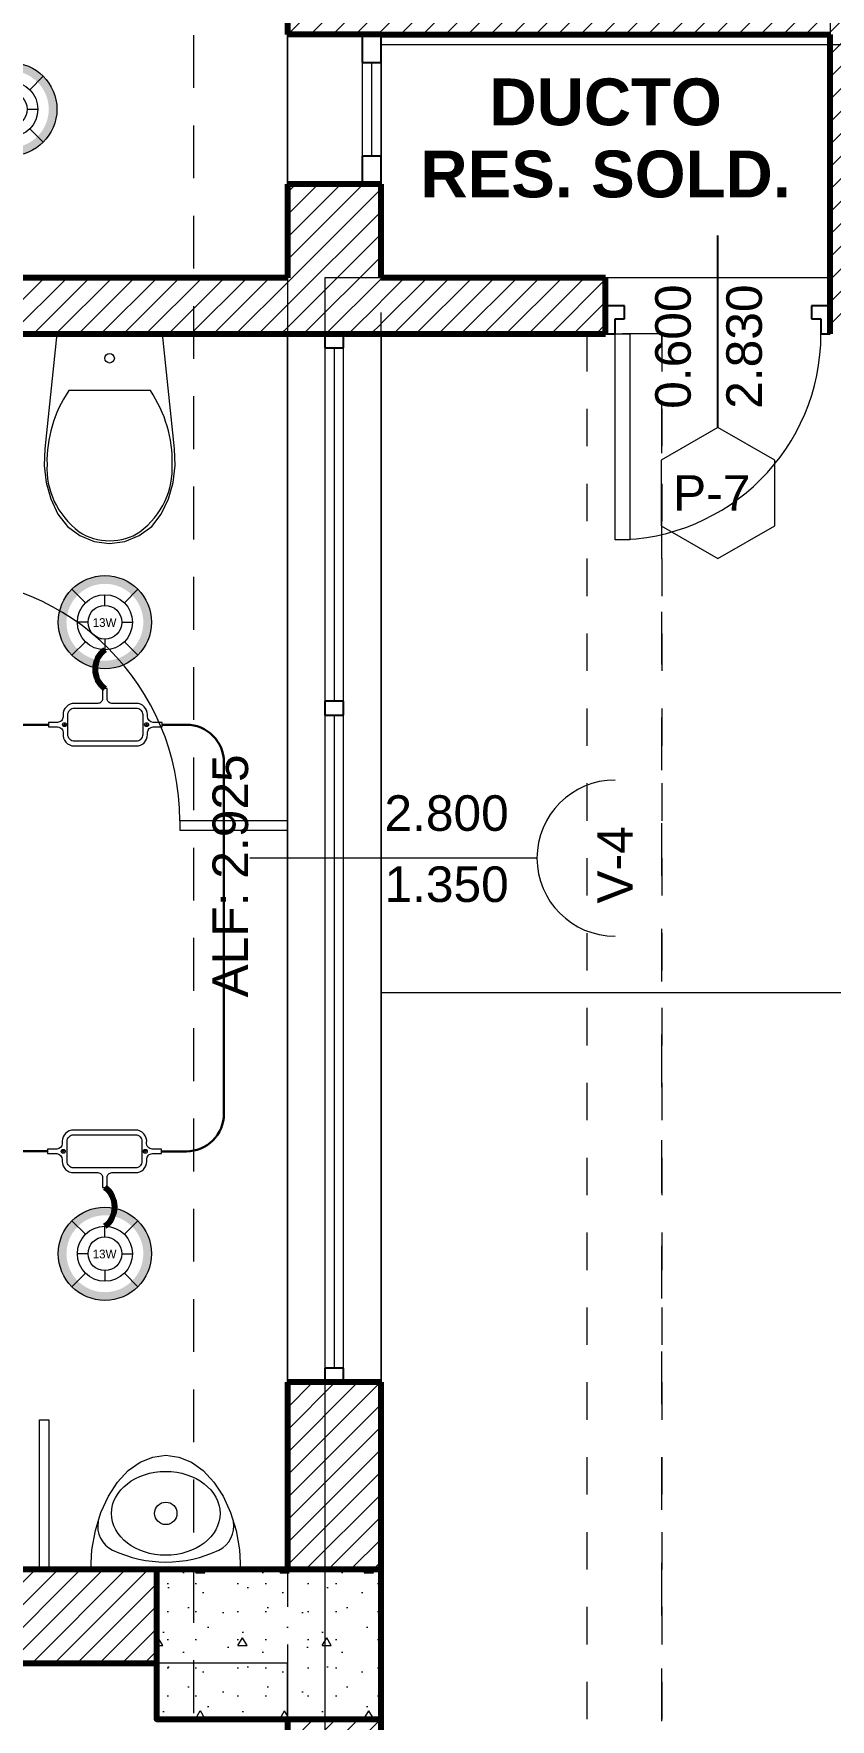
# Model space of a CAD drawing. Header units: inches. Extents: x -38 to 5698, y -33 to 92.
# Drawn here: x 50.642 to 52.77, y 11.3 to 15.802 of the extents above; entities that cross this region are included whole.
import ezdxf
from ezdxf.lldxf.tags import DXFTag

# ---------------------------------------------------------------- set-up
doc = ezdxf.new("R2010")
doc.units = ezdxf.units.IN
doc.header["$MEASUREMENT"] = 0
doc.set_wipeout_variables(frame=1)
for name, pattern in [('CONTINUA', [0]), ('Hidden Line', [0.195611, 0.141111, -0.0545]), ('Punto & Raya', [0.65, 0.5, -0.075, 0, -0.075]), ('Rayas', [0.282222, 0.141111, -0.141111]), ('super', [0.125, 0.075, -0.05]), ('Wipeout_Contour', [1, 0, -1])]:
    doc.linetypes.add(name, pattern=pattern)
for name, color, linetype, lineweight in [('01 IE LUM LED AD DN570C', 1, 'Continuous', 13), ('ALUMBRADO_CONDUIT', 30, 'CONDUIT1', 30), ('Bancas', 1, 'Continuous', 13), ('CABLEADO EXT.', 3, 'PVCSUBT', 30), ('Simb_Alumbrado', 140, 'CONTINUA', 30)]:
    doc.layers.add(name, color=color, linetype=linetype, lineweight=lineweight)
for name, color, linetype in [('02 _ ARQ _ ALB _ Ejes Generales', 7, 'Continuous'), ('02 _ ARQ _ ZON _ Espacio.3D', 7, 'Continuous'), ('08 _ STR _ EXT _ 06 Columnas', 7, 'Continuous'), ('08 _ STR _ EXT _ 07 Losa Aligerada', 7, 'Continuous'), ('08 _ STR _ EXT _ 09 Vigas', 7, 'Continuous'), ('08 _ STR _ EXT _ 10 Vereda Exterior', 7, 'Continuous'), ('ESQUEMAS', 7, 'Continuous'), ('Estructura - 04 MURO', 7, 'Continuous'), ('Interior - Sanitarios', 7, 'Continuous'), ('Notas - Textos', 7, 'Continuous')]:
    doc.layers.add(name, color=color, linetype=linetype)
doc.styles.add('Estilo_Generado_4', font='swisse.ttf')
doc.styles.add('Estilo_Generado_8', font='arialbd.ttf')
doc.styles.add('{18b73a54-fa43-428c-adcb-c1c7bbdf2c84}', font='Simplex.shx')
tags = doc.linetypes.add('CONDUIT1', pattern='A,1,-0.19772,["con",{18b73a54-fa43-428c-adcb-c1c7bbdf2c84},S=0.2,R=0,X=0,Y=-0.065594],-0.593642', length=1.791362).pattern_tags.tags
tags[6] = DXFTag(74, 10)
tags = doc.linetypes.add('PVCSUBT', pattern='A,0.6,-0.3,0.6,-0.075691,["PVC",Standard,S=0.2,R=0,X=0,Y=-0.093724],-0.621005', length=2.196696).pattern_tags.tags
tags[10] = DXFTag(74, 10)
pattern_1 = [(45, (0, 0), (-0.030052038, 0.030052038), [])]

# ---------------------------------------------------------------- blocks, each defined once
blk = doc.blocks.new('LUM DN570C')
at = {"layer": '01 IE LUM LED AD DN570C'}
h = blk.add_hatch(color=256, dxfattribs=at)
edge = h.paths.add_edge_path()
edge.add_arc((0, 0), 0.1344, 0, 360)
edge = h.paths.add_edge_path(flags=17)
edge.add_arc((0, 0), 0.1108, 0, 360)
for p, q in [((-0.0561, 0.0563), (-0.0949, 0.0952)), ((0.0561, 0.0563), (0.0949, 0.0952)), ((-0.0561, -0.0563), (-0.0949, -0.0952)), ((0.0561, -0.0563), (0.0949, -0.0952))]:
    blk.add_line(p, q, dxfattribs=at)
at = {"layer": '01 IE LUM LED AD DN570C', "ltscale": 0.4}
for p, q in [((0, 0.0487), (0, 0.0795)), ((-0.0487, 0), (-0.0795, 0)), ((0.0487, 0), (0.0795, 0)), ((0, -0.0487), (0, -0.0795))]:
    blk.add_line(p, q, dxfattribs=at)
at = {"layer": '01 IE LUM LED AD DN570C'}
for radius in [0.1344, 0.0795]:
    blk.add_circle((0, 0), radius, dxfattribs=at)
at = {"layer": '01 IE LUM LED AD DN570C', "ltscale": 0.4}
blk.add_circle((0, 0), 0.0487, dxfattribs=at)
at = {"color": 1, "linetype": 'ByBlock', "lineweight": 80, "insert": (-0.0353, 0.0117), "char_height": 0.025, "width": 0.622217, "attachment_point": 1}
blk.add_mtext('13W ', dxfattribs=at)
blk = doc.blocks.new('oval t')
at = {"layer": 'Simb_Alumbrado', "lineweight": 13}
blk.add_lwpolyline([(0.0141, 0.0102, -0.414214), (0.0041, 0.0202), (0.0041, 0.0416), (-0.0056, 0.0416), (-0.0056, 0.0202, -0.414214), (-0.0156, 0.0102), (-0.0659, 0.0102, 0.414214), (-0.0899, -0.0138), (-0.0899, -0.0183, -0.414214), (-0.1019, -0.0303), (-0.1213, -0.0303), (-0.1213, -0.04), (-0.1016, -0.04, -0.451917), (-0.0897, -0.0535, 0.451917), (-0.0659, -0.0805), (0.0659, -0.0805, 0.414214), (0.0899, -0.0566), (0.0899, -0.0512, -0.398753), (0.1019, -0.0401), (0.1213, -0.0401), (0.1213, -0.0304), (0.1019, -0.0304, -0.368669), (0.0899, -0.0176), (0.0899, -0.0138, 0.414214), (0.0659, 0.0102), (0.0141, 0.0102)], format="xyb", dxfattribs=at)
blk.add_lwpolyline([(-0.0659, 0), (0.0659, 0, -0.414214), (0.0797, -0.0138), (0.0797, -0.0566, -0.414214), (0.0659, -0.0703), (-0.0659, -0.0703, -0.414214), (-0.0797, -0.0566), (-0.0797, -0.0138, -0.414214)], format="xyb", close=True, dxfattribs=at)
for points in [[(-0.0911, -0.0352), (-0.0828, -0.0352)], [(-0.0869, -0.031), (-0.0869, -0.0394)], [(0.0837, -0.0352), (0.0921, -0.0352)], [(0.0879, -0.031), (0.0879, -0.0394)]]:
    blk.add_lwpolyline(points, dxfattribs=at)
for centre in [(-0.0869, -0.0352), (0.0879, -0.0352)]:
    blk.add_circle(centre, 0.00419, dxfattribs=at)

msp = doc.modelspace()

# ---------------------------------------------------------------- hatches: boundary and pattern name
at = {"layer": '08 _ STR _ EXT _ 10 Vereda Exterior', "linetype": 'Continuous', "lineweight": 13}
h = msp.add_hatch(dxfattribs=at)
h.set_pattern_fill('RETÍCULA_100X100_0002', color=251, style=0, pattern_type=2)
h.set_pattern_definition([(360, (3.7574, 18.3027), (0, 2.53199), []), (90, (3.7574, 18.3027), (-3.6, 0), [])])
h.paths.add_polyline_path([(2.17, 3.6213), (4.2913, 1.5), (9.32, 1.5), (9.32, 6.5), (40.52, 6.5), (40.52, 1.5), (52.92, 1.5), (52.92, 19.0859), (51.57, 19.0859), (51.57, 7.2), (9.07, 7.2), (9.07, 7.85), (6.5201, 7.85, -0.414214), (6.2701, 8.1), (6.2701, 8.85, -0.414213), (6.5201, 9.1), (9.07, 9.1), (9.07, 12), (6.5201, 12, -0.414214), (6.2701, 12.25), (6.2701, 13, -0.414213), (6.5201, 13.25), (9.07, 13.25), (9.07, 16.15), (6.5201, 16.15, -0.414214), (6.2701, 16.4), (6.2701, 17.15, -0.414213), (6.5201, 17.4), (8.77, 17.4), (8.7706, 21.0499), (2.17, 21.0499)])
at = {"layer": 'Estructura - 04 MURO', "linetype": 'Continuous', "lineweight": 5}
h = msp.add_hatch(dxfattribs=at)
h.set_pattern_fill('LADRILLO_COMÚN_0002', color=252, style=0, pattern_type=2)
h.set_pattern_definition(pattern_1)
h.paths.add_polyline_path([(52.77, 17.9501), (52.77, 15.1499), (52.92, 15.1499), (52.92, 17.9501)])
h = msp.add_hatch(dxfattribs=at)
h.set_pattern_fill('LADRILLO_COMÚN_0002', color=252, style=0, pattern_type=2)
h.set_pattern_definition(pattern_1)
h.paths.add_polyline_path([(52.77, 14.9999), (52.92, 14.9999), (52.77, 15.1499)])
h = msp.add_hatch(dxfattribs=at)
h.set_pattern_fill('LADRILLO_COMÚN_0002', color=252, style=0, pattern_type=2)
h.set_pattern_definition(pattern_1)
h.paths.add_polyline_path([(52.77, 15.1499), (52.92, 14.9999), (52.92, 15.1499)])

# ---------------------------------------------------------------- linework, layer by layer
at = {"layer": '02 _ ARQ _ ZON _ Espacio.3D', "color": 9, "linetype": 'Continuous', "lineweight": 5, "flags": 128}
for points in [[(48.47, 15.1499), (51.3199, 15.1499), (51.32, 16.0499), (48.32, 16.0499), (48.32, 15.3499), (48.47, 15.3499)], [(47.42, 14.9999), (47.42, 11.7), (51.32, 11.7), (51.32, 14.9999)], [(49.02, 11.45), (49.02, 7.45), (50.67, 7.45), (50.67, 7.7), (51.07, 7.7), (51.07, 8.1), (51.32, 8.1), (51.32, 11.45)]]:
    msp.add_lwpolyline(points, close=True, dxfattribs=at)
at = {"layer": '08 _ STR _ EXT _ 07 Losa Aligerada', "color": 254, "linetype": 'Rayas', "lineweight": 18, "flags": 128}
msp.add_lwpolyline([(8.17, 27.9392), (7.67, 27.9392), (7.67, 5.8), (25.2353, 5.8), (25.2353, 7.2), (30.4315, 7.2), (30.4315, 6.0005), (37.07, 6.0005), (37.07, 3.3753), (44.57, 3.3753), (44.57, 6.05), (52.32, 6.05), (52.32, 14.9999), (51.57, 14.9999), (51.57, 18.1001), (51.57, 18.1001), (51.57, 20.35), (46.67, 20.35), (46.67, 22.35), (46.67, 22.6), (46.67, 24.5), (46.67, 24.75), (46.67, 26.75), (51.57, 26.75), (51.57, 29.7), (51.57, 29.7), (51.57, 35.2005), (52.52, 35.2005), (52.52, 41.1), (38.9553, 41.1), (38.9553, 40.8001), (34.0478, 40.8001), (34.0478, 40.5001), (23.37, 40.5001), (23.37, 43.8736), (16.2699, 43.8736), (16.2699, 39.9), (11.1201, 39.9), (11.1201, 40.95), (8.02, 40.95), (8.02, 37.7), (9.07, 37.7), (9.07, 33.9), (8.17, 33.9)], close=True, dxfattribs=at)
at = {"layer": '08 _ STR _ EXT _ 07 Losa Aligerada', "color": 254, "linetype": 'Continuous', "lineweight": 18, "flags": 128}
msp.add_lwpolyline([(9.07, 7.2), (51.57, 7.2), (51.57, 39.9), (9.07, 39.9)], dxfattribs=at)
at = {"layer": '08 _ STR _ EXT _ 09 Vigas', "color": 251, "linetype": 'super', "lineweight": 13}
msp.add_line((52.32, 14.9999), (52.32, 6.05), dxfattribs=at)
at = {"layer": '08 _ STR _ EXT _ 10 Vereda Exterior', "color": 7, "linetype": 'Continuous', "lineweight": 18, "flags": 128}
msp.add_lwpolyline([(40.52, 1.5), (52.92, 1.5), (52.92, 19.0859), (51.57, 19.0859), (51.57, 7.2), (9.07, 7.2)], dxfattribs=at)
at = {"layer": 'ALUMBRADO_CONDUIT', "color": 30, "lineweight": 30, "ltscale": 0.4, "true_color": 0xf26722}
for p, q in [((50.0106, 13.9562), (50.6814, 13.9562)), ((50.0086, 12.8169), (50.6794, 12.8169))]:
    msp.add_line(p, q, dxfattribs=at)
msp.add_lwpolyline([(50.9836, 12.8168), (51.0502, 12.8168, 0.414214), (51.1502, 12.9168), (51.1502, 13.8562, 0.414214), (51.0502, 13.9562), (50.9856, 13.9562)], format="xyb", dxfattribs=at)
at = {"layer": 'CABLEADO EXT.', "color": 3, "lineweight": 80}
for centre, start, end in [((50.8702, 14.1044), 126.0183, 233.9817), ((50.7948, 12.6687), 306.0183, 53.9817)]:
    msp.add_arc(centre, 0.0641, start, end, dxfattribs=at)
at = {"layer": 'Estructura - 04 MURO', "color": 7, "linetype": 'Continuous', "lineweight": 80}
msp.add_line((52.77, 14.9999), (52.77, 15.7999), dxfattribs=at)
at = {"layer": 'Estructura - 04 MURO', "color": 165, "linetype": 'Continuous', "lineweight": 25}
for p, q in [((51.52, 15.7249), (51.57, 15.7249)), ((51.57, 15.4749), (51.52, 15.4749)), ((52.195, 14.9999), (52.195, 15.0399)), ((52.195, 15.0399), (52.22, 15.0399)), ((52.22, 15.0399), (52.22, 15.0749)), ((52.72, 15.0749), (52.72, 15.0399)), ((52.77, 15.0749), (52.72, 15.0749)), ((52.72, 15.0399), (52.745, 15.0399)), ((52.745, 15.0399), (52.745, 14.9999)), ((52.77, 14.9999), (52.77, 15.0749)), ((52.745, 14.9999), (52.77, 14.9999)), ((51.42, 14.9624), (51.47, 14.9624)), ((51.47, 14.0188), (51.42, 14.0188)), ((51.42, 14.0188), (51.42, 13.9813)), ((51.47, 13.9813), (51.47, 14.0188)), ((51.42, 13.9813), (51.47, 13.9813)), ((51.47, 12.2375), (51.42, 12.2375))]:
    msp.add_line(p, q, dxfattribs=at)
at = {"layer": 'Estructura - 04 MURO', "color": 165, "linetype": 'Continuous', "lineweight": 15}
for p, q in [((51.52, 15.7249), (51.52, 15.4749)), ((51.545, 15.7249), (51.545, 15.4749)), ((52.195, 14.4499), (52.195, 14.9999)), ((52.195, 14.9999), (52.235, 14.9999)), ((52.235, 14.9999), (52.235, 14.4499)), ((51.42, 14.9624), (51.42, 14.0188)), ((51.445, 14.9624), (51.445, 14.0188)), ((51.47, 14.0188), (51.47, 14.9624)), ((52.235, 14.4499), (52.195, 14.4499)), ((51.42, 13.9813), (51.42, 12.2375)), ((51.445, 13.9813), (51.445, 12.2375)), ((51.47, 12.2375), (51.47, 13.9813)), ((51.9865, 13.6), (51.22, 13.6))]:
    msp.add_line(p, q, dxfattribs=at)
at = {"layer": 'Estructura - 04 MURO', "color": 152, "linetype": 'Continuous', "lineweight": 25}
msp.add_line((52.47, 14.7499), (52.47, 15.2624), dxfattribs=at)
at = {"layer": 'Estructura - 04 MURO', "color": 251, "linetype": 'Continuous', "lineweight": 13, "flags": 128}
msp.add_lwpolyline([(52.47, 14.3999), (52.6215, 14.4874), (52.6215, 14.6624), (52.47, 14.7499), (52.3184, 14.6624), (52.3184, 14.4874)], close=True, dxfattribs=at)
msp.add_lwpolyline([(52.195, 13.8084, 1), (52.195, 13.3915)], format="xyb", dxfattribs=at)
at = {"layer": 'Estructura - 04 MURO', "color": 175, "linetype": 'Continuous', "lineweight": 15}
msp.add_arc((52.195, 14.9999), 0.55, 270, 0, dxfattribs=at)
at = {"layer": 'Interior - Sanitarios', "color": 251, "linetype": 'Continuous', "lineweight": 13}
for p, q in [((50.845, 14.8485), (50.736, 14.8485)), ((50.9539, 14.8485), (50.845, 14.8485))]:
    msp.add_line(p, q, dxfattribs=at)
at = {"layer": 'Interior - Sanitarios', "color": 251, "linetype": 'Continuous', "lineweight": 13, "flags": 128}
msp.add_lwpolyline([(50.6756, 14.6032), (50.688, 14.5597), (50.707, 14.5186), (50.7326, 14.486), (50.7656, 14.4611), (50.8039, 14.4454), (50.845, 14.4399), (50.886, 14.4454), (50.9243, 14.4611), (50.9574, 14.486), (50.983, 14.5186), (51.002, 14.5597), (51.0144, 14.6032), (51.0199, 14.6481), (51.0183, 14.6933), (50.986, 14.9999), (50.704, 14.9999), (50.6716, 14.6933), (50.6701, 14.6481)], close=True, dxfattribs=at)
at = {"layer": 'Interior - Sanitarios', "color": 175, "linetype": 'Continuous', "lineweight": 13, "flags": 128}
msp.add_lwpolyline([(51.32, 13.6749), (51.32, 13.6999), (51.0325, 13.6999), (51.0325, 13.6749)], close=True, dxfattribs=at)
at = {"layer": 'Interior - Sanitarios', "color": 205, "linetype": 'Continuous', "lineweight": 13, "flags": 128}
msp.add_lwpolyline([(50.6825, 11.7), (50.6575, 11.7), (50.6575, 12.1), (50.6825, 12.1)], close=True, dxfattribs=at)
msp.add_lwpolyline([(51.195, 11.7), (50.795, 11.7), (50.798, 11.753), (50.8071, 11.8043), (50.8218, 11.8525), (50.8418, 11.8961), (50.8664, 11.9336), (50.895, 11.9641), (50.9266, 11.9866), (50.9603, 12.0004), (50.995, 12.005), (51.0297, 12.0004), (51.0634, 11.9866), (51.095, 11.9641), (51.1236, 11.9336), (51.1482, 11.8961), (51.1682, 11.8525), (51.1829, 11.8043), (51.192, 11.753), (51.195, 11.7)], dxfattribs=at)
at = {"layer": 'Interior - Sanitarios', "color": 251, "linetype": 'Continuous', "lineweight": 13}
msp.add_circle((50.845, 14.9349), 0.0127, dxfattribs=at)
at = {"layer": 'Interior - Sanitarios', "color": 205, "linetype": 'Continuous', "lineweight": 13}
msp.add_circle((50.995, 11.85), 0.03, dxfattribs=at)
at = {"layer": 'Interior - Sanitarios', "color": 175, "linetype": 'Continuous', "lineweight": 13}
for centre, radius, start, end in [((50.3825, 13.6999), 0.65, 0, 90), ((50.8832, 11.8153), 0.07, 169.1855, 244.5474), ((51.1068, 11.8153), 0.07, 295.4526, 10.8145), ((50.995, 12.0501), 0.3301, 244.5474, 295.4526)]:
    msp.add_arc(centre, radius, start, end, dxfattribs=at)
at = {"layer": 'Interior - Sanitarios', "color": 251, "linetype": 'Continuous', "lineweight": 13}
for centre, major_axis, start_param, end_param in [((51.1031, 14.6605), (0.4253, 0), 2.612188, 3.165208), ((50.5869, 14.6605), (0.4253, 0), 6.259567, 6.812588), ((50.9344, 14.6392), (0.2569, 0), 3.085861, 3.98645), ((50.7555, 14.6392), (0.2569, 0), 5.438324, 6.338913), ((50.8458, 14.5688), (0.1385, 0), 4.079884, 4.706528), ((50.8442, 14.5688), (0.1385, 0), 4.71825, 5.344894)]:
    msp.add_ellipse(centre, major_axis=major_axis, ratio=0.875546, start_param=start_param, end_param=end_param, dxfattribs=at)
at = {"layer": 'Interior - Sanitarios', "color": 205, "linetype": 'Continuous', "lineweight": 13}
msp.add_ellipse((50.995, 11.85), major_axis=(0.145, 0), ratio=0.772414, dxfattribs=at)

# ---------------------------------------------------------------- block references
at = {"layer": '01 IE LUM LED AD DN570C', "color": 1, "lineweight": 5, "xscale": 0.9263905751172247, "yscale": 0.9263905751172247, "zscale": 0.9263905751172247}
for p in [(50.5798, 15.5999), (50.8325, 14.2298), (50.8325, 12.5433)]:
    msp.add_blockref('LUM DN570C', p, dxfattribs=at)
at = {"layer": 'Bancas', "color": 252, "true_color": 0x939598, "xscale": 1.253906979044094, "yscale": 1.253906979044094, "zscale": 1.253906979044094}
msp.add_blockref('oval t', (50.8335, 14.0004), dxfattribs=at)
at = {"layer": 'Bancas', "color": 252, "true_color": 0x939598, "xscale": 1.253906979044094, "yscale": 1.253906979044094, "zscale": 1.253906979044094, "rotation": 180}
msp.add_blockref('oval t', (50.8315, 12.7727), dxfattribs=at)

# ---------------------------------------------------------------- texts
at = {"layer": 'Estructura - 04 MURO', "color": 251, "lineweight": 25, "char_height": 0.095, "attachment_point": 7, "rotation": 90, "style": 'Estilo_Generado_4'}
for s, insert in [('\\A1;{\\pql;\\pt0;\\fSwis721 Ex BT|b0|i0|c0|p34;0.600\\fSwis721 Ex BT|b0|i0|c0|p34;\\A1{\\H.66x;\\S^  ;}\\fSwis721 Ex BT|b0|i0|c0|p34;\\fSwis721 Ex BT|b0|i0|c0|p34;}', (52.425, 14.7999)), ('\\A1;{\\pql;\\pt0;\\fSwis721 Ex BT|b0|i0|c0|p34;2.830\\fSwis721 Ex BT|b0|i0|c0|p34;\\A1{\\H.66x;\\S^  ;}\\fSwis721 Ex BT|b0|i0|c0|p34;\\fSwis721 Ex BT|b0|i0|c0|p34;}', (52.615, 14.7999)), ('\\A1;{\\pql;\\pt0;\\fSwis721 Ex BT|b0|i0|c0|p34;ALF: 2.925\\fSwis721 Ex BT|b0|i0|c0|p34;\\A1{\\H.66x;\\S^  ;}\\fSwis721 Ex BT|b0|i0|c0|p34;\\fSwis721 Ex BT|b0|i0|c0|p34;}', (51.2426, 13.2278)), ('\\A1;{\\pql;\\pt0;\\fSwis721 Ex BT|b0|i0|c0|p34;V-4\\fSwis721 Ex BT|b0|i0|c0|p34;\\fSwis721 Ex BT|b0|i0|c0|p34;\\fSwis721 Ex BT|b0|i0|c0|p34;}', (52.2425, 13.4784))]:
    msp.add_mtext(s, dxfattribs=dict(at, insert=insert))
at = {"layer": 'Estructura - 04 MURO', "color": 251, "lineweight": 25, "char_height": 0.095, "attachment_point": 7, "style": 'Estilo_Generado_4'}
for s, insert in [('\\A1;{\\pql;\\pt0;\\fSwis721 Ex BT|b0|i0|c0|p34;P-7\\fSwis721 Ex BT|b0|i0|c0|p34;\\fSwis721 Ex BT|b0|i0|c0|p34;\\fSwis721 Ex BT|b0|i0|c0|p34;}', (52.3501, 14.5274)), ('\\A1;{\\pql;\\pt0;\\fSwis721 Ex BT|b0|i0|c0|p34;2.800\\fSwis721 Ex BT|b0|i0|c0|p34;\\A1{\\H.66x;\\S^  ;}\\fSwis721 Ex BT|b0|i0|c0|p34;\\fSwis721 Ex BT|b0|i0|c0|p34;}', (51.5791, 13.645)), ('\\A1;{\\pql;\\pt0;\\fSwis721 Ex BT|b0|i0|c0|p34;1.350\\fSwis721 Ex BT|b0|i0|c0|p34;\\A1{\\H.66x;\\S^  ;}\\fSwis721 Ex BT|b0|i0|c0|p34;\\fSwis721 Ex BT|b0|i0|c0|p34;}', (51.5791, 13.455))]:
    msp.add_mtext(s, dxfattribs=dict(at, insert=insert))
at = {"layer": 'Notas - Textos', "color": 251, "linetype": 'Continuous', "lineweight": 25, "insert": (52.17, 15.6821), "char_height": 0.125, "attachment_point": 2, "line_spacing_factor": 0.924085, "style": 'Estilo_Generado_8'}
msp.add_mtext('\\A1;{\\pqc;\\fArial|b1|i0|c0|p34;DUCTO \\P\\pqc;\\fArial|b1|i0|c0|p34;RES\\fArial|b1|i0|c0|p34;.\\fArial|b1|i0|c0|p34; SOLD.}', dxfattribs=at)

# ---------------------------------------------------------------- next in the draw order: wipeouts: each hides what was drawn before it
at = {"color": 254, "linetype": 'Wipeout_Contour', "lineweight": 0, "ltscale": 215.629572}
msp.add_wipeout([(51.32, 16.4), (51.32, 15.7999), (51.57, 15.7999), (51.57, 16.4)], dxfattribs=at).dxf.layer = 'Estructura - 04 MURO'
at = {"color": 254, "linetype": 'Wipeout_Contour', "lineweight": 0, "ltscale": 214.581397}
msp.add_wipeout([(51.32, 15.3999), (51.32, 14.9999), (51.57, 14.9999), (51.57, 15.3999)], dxfattribs=at).dxf.layer = 'Estructura - 04 MURO'
at = {"color": 254, "linetype": 'Wipeout_Contour', "lineweight": 0, "ltscale": 421.317238}
msp.add_wipeout([(51.32, 11.7), (51.57, 11.7), (51.57, 11.3), (51.32, 11.3), (51.32, 9), (51.57, 9), (51.57, 12.2), (51.32, 12.2)], dxfattribs=at).dxf.layer = 'Estructura - 04 MURO'
at = {"color": 254, "linetype": 'Wipeout_Contour', "lineweight": 0, "ltscale": 201.861553}
msp.add_wipeout([(50.97, 11.7), (47.27, 11.7), (47.27, 11.45), (50.97, 11.45)], dxfattribs=at).dxf.layer = 'Estructura - 04 MURO'

# ---------------------------------------------------------------- next in the draw order: hatches: boundary and pattern name
at = {"layer": '08 _ STR _ EXT _ 06 Columnas', "linetype": 'Continuous', "lineweight": 9}
h = msp.add_hatch(dxfattribs=at)
h.set_pattern_fill('HORMIGÓN_EN_MASA_0002', style=0, pattern_type=2)
h.set_pattern_definition([(0, (0, 0), (0, 0.3897114), [0.024375, -0.200625]), (0, (0.1125, 0.19486), (0, 0.3897114), [0.024375, -0.200625]), (60, (0, 0), (-0.3375, 0.1948557), [0.024375, -0.200625]), (60, (0.225, 0), (-0.3375, 0.1948557), [0.024375, -0.200625]), (120, (0.02437, 0), (0.3375, 0.1948557), [0.024375, -0.200625]), (120, (0.24938, 0), (0.3375, 0.1948557), [0.024375, -0.200625]), (0, (0, 0.0375), (0, 0.075), [0, -0.075, 0, -0.1125]), (45, (0.0375, 0.0375), (-0.05303301, 0.05303301), [0, -0.05625, 0, -0.09375])])
h.paths.add_polyline_path([(51.57, 11.3), (51.57, 11.7), (50.97, 11.7), (50.97, 11.3)])
at = {"layer": 'Estructura - 04 MURO', "linetype": 'Continuous', "lineweight": 5}
h = msp.add_hatch(dxfattribs=at)
h.set_pattern_fill('LADRILLO_COMÚN_0002', color=252, style=0, pattern_type=2)
h.set_pattern_definition(pattern_1)
h.paths.add_polyline_path([(51.32, 16.4), (51.32, 15.7999), (51.57, 15.7999), (51.57, 16.4)])
h = msp.add_hatch(dxfattribs=at)
h.set_pattern_fill('LADRILLO_COMÚN_0002', color=252, style=0, pattern_type=2)
h.set_pattern_definition(pattern_1)
h.paths.add_polyline_path([(51.32, 15.3999), (51.32, 14.9999), (51.57, 14.9999), (51.57, 15.3999)])
h = msp.add_hatch(dxfattribs=at)
h.set_pattern_fill('LADRILLO_COMÚN_0002', color=252, style=0, pattern_type=2)
h.set_pattern_definition(pattern_1)
h.paths.add_polyline_path([(51.32, 11.7), (51.57, 11.7), (51.57, 11.3), (51.32, 11.3), (51.32, 9), (51.57, 9), (51.57, 12.2), (51.32, 12.2)])
h = msp.add_hatch(dxfattribs=at)
h.set_pattern_fill('LADRILLO_COMÚN_0002', color=252, style=0, pattern_type=2)
h.set_pattern_definition(pattern_1)
h.paths.add_polyline_path([(50.97, 11.7), (47.27, 11.7), (47.27, 11.45), (50.97, 11.45)])

# ---------------------------------------------------------------- next in the draw order: linework, layer by layer
at = {"layer": '08 _ STR _ EXT _ 06 Columnas', "color": 7, "linetype": 'Continuous', "lineweight": 80, "flags": 128}
msp.add_lwpolyline([(51.57, 11.3), (51.57, 11.7), (50.97, 11.7), (50.97, 11.3)], close=True, dxfattribs=at)
at = {"layer": 'Estructura - 04 MURO', "color": 165, "linetype": 'Continuous', "lineweight": 15}
for p, q in [((51.32, 15.7999), (51.32, 15.3999)), ((51.57, 15.7999), (51.57, 15.3999)), ((51.32, 14.9999), (51.32, 12.2)), ((51.57, 14.9999), (51.57, 12.2))]:
    msp.add_line(p, q, dxfattribs=at)
at = {"layer": 'Estructura - 04 MURO', "color": 7, "linetype": 'Continuous', "lineweight": 80}
for p, q in [((51.57, 15.7999), (51.32, 15.7999)), ((51.57, 15.3999), (51.32, 15.3999)), ((51.57, 12.2), (51.32, 12.2))]:
    msp.add_line(p, q, dxfattribs=at)
at = {"layer": 'Estructura - 04 MURO', "color": 165, "linetype": 'Continuous', "lineweight": 25}
for p, q in [((51.52, 15.7999), (51.52, 15.7249)), ((51.57, 15.7249), (51.57, 15.7999)), ((51.52, 15.4749), (51.52, 15.3999)), ((51.57, 15.3999), (51.57, 15.4749)), ((51.42, 14.9999), (51.42, 14.9624)), ((51.47, 14.9624), (51.47, 14.9999)), ((51.42, 12.2375), (51.42, 12.2)), ((51.47, 12.2), (51.47, 12.2375))]:
    msp.add_line(p, q, dxfattribs=at)
at = {"layer": 'Estructura - 04 MURO', "color": 7, "linetype": 'Continuous', "lineweight": 80, "flags": 128}
for points in [[(51.32, 16.0499), (51.32, 15.7999)], [(51.32, 15.3999), (51.32, 15.1499)], [(51.57, 15.1499), (51.57, 15.3999)], [(51.32, 12.2), (51.32, 11.7)], [(51.57, 9), (51.57, 12.2)], [(50.97, 11.7), (47.42, 11.7)], [(49.02, 11.45), (50.97, 11.45)], [(51.32, 11.3), (51.32, 9)]]:
    msp.add_lwpolyline(points, dxfattribs=at)

# ---------------------------------------------------------------- next in the draw order: wipeouts: each hides what was drawn before it
at = {"color": 254, "linetype": 'Wipeout_Contour', "lineweight": 0, "ltscale": 218.130917}
msp.add_wipeout([(51.57, 15.7999), (52.77, 15.7999), (52.77, 15.9499), (51.57, 15.9499)], dxfattribs=at).dxf.layer = 'Estructura - 04 MURO'
at = {"color": 254, "linetype": 'Wipeout_Contour', "lineweight": 0, "ltscale": 208.490676}
msp.add_wipeout([(48.47, 15.1499), (48.47, 14.9999), (51.32, 14.9999), (51.32, 15.1499)], dxfattribs=at).dxf.layer = 'Estructura - 04 MURO'
at = {"color": 254, "linetype": 'Wipeout_Contour', "lineweight": 0, "ltscale": 216.070525}
msp.add_wipeout([(51.5699, 15.1499), (51.5699, 14.9999), (52.17, 14.9999), (52.17, 15.1499)], dxfattribs=at).dxf.layer = 'Estructura - 04 MURO'

# ---------------------------------------------------------------- next in the draw order: hatches: boundary and pattern name
at = {"layer": 'Estructura - 04 MURO', "linetype": 'Continuous', "lineweight": 5}
h = msp.add_hatch(dxfattribs=at)
h.set_pattern_fill('LADRILLO_COMÚN_0002', color=252, style=0, pattern_type=2)
h.set_pattern_definition(pattern_1)
h.paths.add_polyline_path([(51.57, 15.7999), (52.77, 15.7999), (52.77, 15.9499), (51.57, 15.9499)])
h = msp.add_hatch(dxfattribs=at)
h.set_pattern_fill('LADRILLO_COMÚN_0002', color=252, style=0, pattern_type=2)
h.set_pattern_definition(pattern_1)
h.paths.add_polyline_path([(48.47, 15.1499), (48.47, 14.9999), (51.32, 14.9999), (51.32, 15.1499)])
h = msp.add_hatch(dxfattribs=at)
h.set_pattern_fill('LADRILLO_COMÚN_0002', color=252, style=0, pattern_type=2)
h.set_pattern_definition(pattern_1)
h.paths.add_polyline_path([(51.5699, 15.1499), (51.5699, 14.9999), (52.17, 14.9999), (52.17, 15.1499)])

# ---------------------------------------------------------------- next in the draw order: linework, layer by layer
at = {"layer": '02 _ ARQ _ ALB _ Ejes Generales', "color": 251, "linetype": 'Punto & Raya', "lineweight": 13}
msp.add_line((51.32, 45.9), (51.32, 2.05), dxfattribs=at)
at = {"layer": '08 _ STR _ EXT _ 09 Vigas', "color": 251, "linetype": 'Hidden Line', "lineweight": 13}
for p, q in [((51.57, 7.2), (51.57, 20.7)), ((51.07, 7.7), (51.07, 16.9))]:
    msp.add_line(p, q, dxfattribs=at)
at = {"layer": '08 _ STR _ EXT _ 09 Vigas', "color": 251, "linetype": 'super', "lineweight": 13}
for q in [(52.12, 6.25), (52.32, 14.9999)]:
    msp.add_line((52.12, 14.9999), q, dxfattribs=at)
at = {"layer": 'ESQUEMAS', "color": 7, "linetype": 'Continuous', "lineweight": 13, "flags": 128}
msp.add_lwpolyline([(51.42, 7.35), (9.22, 7.35), (9.22, 8.15), (6.5201, 8.15), (6.5201, 8.9), (9.22, 8.9), (9.22, 12.275), (6.5201, 12.275), (6.5201, 13.025), (9.22, 13.025), (9.22, 16.4), (6.5201, 16.4), (6.5201, 17.15), (9.22, 17.15), (9.22, 30.9531), (8.25, 30.9531), (8.25, 33.82), (9.22, 33.82), (9.22, 39.75), (51.42, 39.75), (51.42, 17.9501), (52.77, 17.9501), (52.77, 15.1499), (51.42, 15.1499)], close=True, dxfattribs=at)
at = {"layer": 'Estructura - 04 MURO', "color": 7, "linetype": 'Continuous', "lineweight": 80}
msp.add_line((52.17, 14.9999), (52.17, 15.1499), dxfattribs=at)
at = {"layer": 'Estructura - 04 MURO', "color": 165, "linetype": 'Continuous', "lineweight": 25}
for p, q in [((52.17, 15.0749), (52.17, 14.9999)), ((52.22, 15.0749), (52.17, 15.0749)), ((52.17, 14.9999), (52.195, 14.9999))]:
    msp.add_line(p, q, dxfattribs=at)
at = {"layer": 'Estructura - 04 MURO', "color": 7, "linetype": 'Continuous', "lineweight": 80, "flags": 128}
for points in [[(51.57, 15.7999), (52.77, 15.7999)], [(51.32, 15.1499), (48.47, 15.1499)], [(52.17, 15.1499), (51.5699, 15.1499)], [(48.47, 14.9999), (52.17, 14.9999)]]:
    msp.add_lwpolyline(points, dxfattribs=at)

doc.saveas('drawing.dxf')
